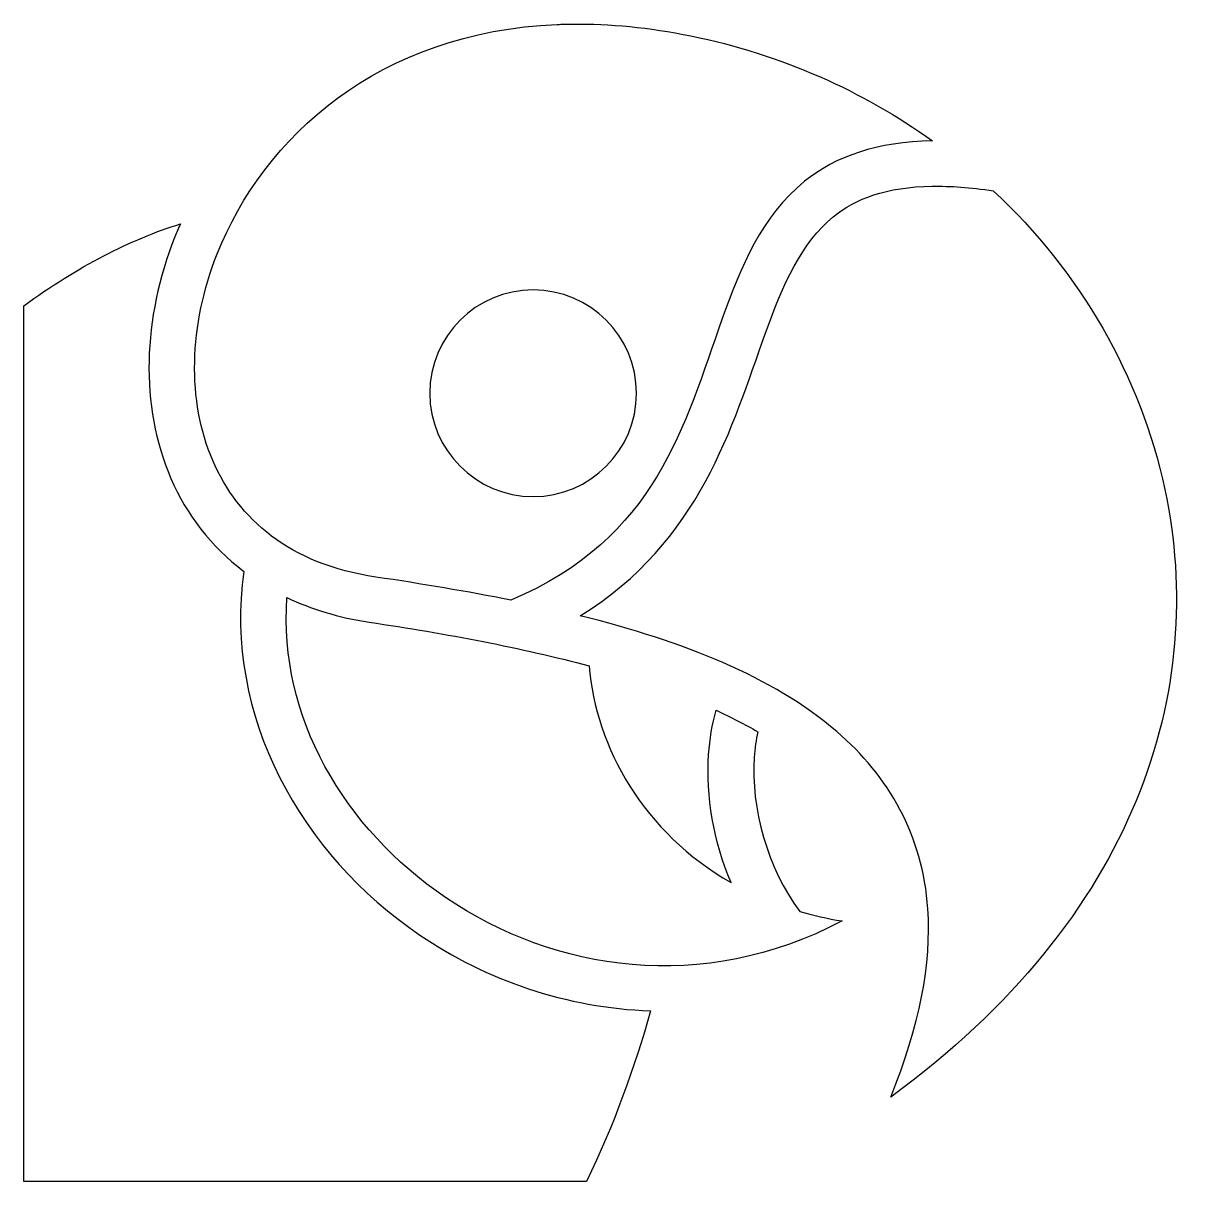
# Model space of a CAD drawing. Header units: centimetres. Extents: x -9.9 to 10.6, y -10 to 10.
import ezdxf

# ---------------------------------------------------------------- set-up
doc = ezdxf.new("R2010")
doc.units = ezdxf.units.CM
doc.header["$MEASUREMENT"] = 0
doc.layers.add('Layer 1', color=7, linetype='Continuous')

msp = doc.modelspace()

# ---------------------------------------------------------------- linework, layer by layer
at = {"layer": 'Layer 1'}
for points, knots in [([(-0.42168, 10.00039), (-0.51264, 9.99955), (-0.60266, 9.99752), (-0.69181, 9.99381), (-0.69181, 9.99381), (-3.78188, 9.86461), (-5.7682, 8.04202), (-6.57028, 6.02606), (-6.57028, 6.02606), (-7.0639, 4.78548), (-7.09013, 3.47646), (-6.64673, 2.45106), (-6.64673, 2.45106), (-6.20333, 1.42553), (-5.31751, 0.65673), (-3.82544, 0.43353), (-3.82544, 0.43353), (-3.03057, 0.3147), (-2.24827, 0.18516), (-1.49296, 0.03293), (-1.49296, 0.03293), (1.03206, 1.09345), (1.51012, 3.07577), (2.15984, 4.89026), (2.15984, 4.89026), (2.48601, 5.80117), (2.84621, 6.67974), (3.58824, 7.27929), (3.58824, 7.27929), (4.12622, 7.71404), (4.84451, 7.96292), (5.80079, 7.97772), (5.80079, 7.97772), (4.59858, 8.84111), (3.18545, 9.47654), (1.62216, 9.79486), (1.62216, 9.79486), (0.89603, 9.94274), (0.21493, 10.00671), (-0.42172, 10.00047), (-0.42172, 10.00047), (-0.42172, 10.00047), (-0.42168, 10.00039), (-0.42168, 10.00039)], [0, 0, 0, 0, 0.08333333, 0.08333333, 0.08333333, 0.08333333, 0.16666667, 0.16666667, 0.16666667, 0.16666667, 0.25, 0.25, 0.25, 0.25, 0.33333333, 0.33333333, 0.33333333, 0.33333333, 0.41666667, 0.41666667, 0.41666667, 0.41666667, 0.5, 0.5, 0.5, 0.5, 0.58333333, 0.58333333, 0.58333333, 0.58333333, 0.66666667, 0.66666667, 0.66666667, 0.66666667, 0.75, 0.75, 0.75, 0.75, 0.83333333, 0.83333333, 0.83333333, 0.83333333, 1, 1, 1, 1]), ([(5.79683, 7.19495), (4.99395, 7.1847), (4.47221, 6.97905), (4.08371, 6.66515), (4.08371, 6.66515), (3.5432, 6.22846), (3.21809, 5.5089), (2.90174, 4.62532), (2.90174, 4.62532), (2.34445, 3.06915), (1.78146, 1.03455), (-0.29257, -0.23589), (-0.29257, -0.23589), (1.47996, -0.67739), (3.03558, -1.28996), (4.14299, -2.23887), (4.14299, -2.23887), (5.04387, -3.0108), (5.63329, -4.03464), (5.72033, -5.30659), (5.72033, -5.30659), (5.78527, -6.25503), (5.58118, -7.32951), (5.07727, -8.56141), (5.07727, -8.56141), (9.3386, -5.44937), (10.55338, -1.5116), (9.81856, 1.95027), (9.81856, 1.95027), (9.40392, 3.90357), (8.35757, 5.70976), (6.8523, 7.11585), (6.8523, 7.11585), (6.45394, 7.17413), (6.10432, 7.19884), (5.79684, 7.19491), (5.79684, 7.19491), (5.79684, 7.19491), (5.79683, 7.19495), (5.79683, 7.19495)], [0, 0, 0, 0, 0.09090909, 0.09090909, 0.09090909, 0.09090909, 0.18181818, 0.18181818, 0.18181818, 0.18181818, 0.27272727, 0.27272727, 0.27272727, 0.27272727, 0.36363636, 0.36363636, 0.36363636, 0.36363636, 0.45454545, 0.45454545, 0.45454545, 0.45454545, 0.54545455, 0.54545455, 0.54545455, 0.54545455, 0.63636364, 0.63636364, 0.63636364, 0.63636364, 0.72727273, 0.72727273, 0.72727273, 0.72727273, 0.81818182, 0.81818182, 0.81818182, 0.81818182, 1, 1, 1, 1]), ([(-7.20676, 6.54388), (-8.07036, 6.27295), (-8.9779, 5.81083), (-9.91732, 5.12472), (-9.91732, 5.12472), (-9.91732, 5.12472), (-9.9174, -10.02012), (-9.9174, -10.02012), (-9.9174, -10.02012), (-9.9174, -10.02012), (-0.18187, -10.02012), (-0.18187, -10.02012), (-0.18187, -10.02012), (0.28898, -9.03769), (0.6539, -8.04906), (0.92242, -7.06963), (0.92242, -7.06963), (-0.53427, -7.02122), (-1.9186, -6.53874), (-3.06511, -5.75989), (-3.06511, -5.75989), (-5.12763, -4.35856), (-6.45908, -1.9746), (-6.11175, 0.53241), (-6.11175, 0.53241), (-6.67857, 0.96286), (-7.1008, 1.51577), (-7.37017, 2.13876), (-7.37017, 2.13876), (-7.91372, 3.39562), (-7.86143, 4.91046), (-7.30169, 6.31731), (-7.30169, 6.31731), (-7.27146, 6.3933), (-7.24012, 6.46857), (-7.20681, 6.54392), (-7.20681, 6.54392), (-7.20681, 6.54392), (-7.20676, 6.54388), (-7.20676, 6.54388)], [0, 0, 0, 0, 0.09090909, 0.09090909, 0.09090909, 0.09090909, 0.18181818, 0.18181818, 0.18181818, 0.18181818, 0.27272727, 0.27272727, 0.27272727, 0.27272727, 0.36363636, 0.36363636, 0.36363636, 0.36363636, 0.45454545, 0.45454545, 0.45454545, 0.45454545, 0.54545455, 0.54545455, 0.54545455, 0.54545455, 0.63636364, 0.63636364, 0.63636364, 0.63636364, 0.72727273, 0.72727273, 0.72727273, 0.72727273, 0.81818182, 0.81818182, 0.81818182, 0.81818182, 1, 1, 1, 1]), ([(-1.10691, 5.40011), (-0.11967, 5.40011), (0.68126, 4.60027), (0.68126, 3.61328), (0.68126, 3.61328), (0.68126, 2.62625), (-0.11968, 1.82641), (-1.10691, 1.82641), (-1.10691, 1.82641), (-2.09414, 1.82641), (-2.89378, 2.62625), (-2.89378, 3.61328), (-2.89378, 3.61328), (-2.89378, 4.60026), (-2.09415, 5.40015), (-1.10691, 5.40015), (-1.10691, 5.40015), (-1.10691, 5.40015), (-1.10691, 5.40011), (-1.10691, 5.40011)], [0, 0, 0, 0, 0.16666667, 0.16666667, 0.16666667, 0.16666667, 0.33333333, 0.33333333, 0.33333333, 0.33333333, 0.5, 0.5, 0.5, 0.5, 0.66666667, 0.66666667, 0.66666667, 0.66666667, 1, 1, 1, 1]), ([(-5.36461, 0.07906), (-5.5122, -1.98405), (-4.37864, -3.91568), (-2.62234, -5.10887), (-2.62234, -5.10887), (-0.73773, -6.3893), (1.81753, -6.79306), (4.23658, -5.51613), (4.23658, -5.51613), (3.98117, -5.47447), (3.73714, -5.41931), (3.50387, -5.35138), (3.50387, -5.35138), (2.94666, -4.60855), (2.65811, -3.55646), (2.71583, -2.68691), (2.71583, -2.68691), (2.72616, -2.53144), (2.74805, -2.38288), (2.77908, -2.24275), (2.77908, -2.24275), (2.55348, -2.11169), (2.31312, -1.98763), (2.05826, -1.87117), (2.05826, -1.87117), (1.98826, -2.11448), (1.9466, -2.3712), (1.92914, -2.63416), (1.92914, -2.63416), (1.88107, -3.3581), (2.0139, -4.13956), (2.31658, -4.85186), (2.31658, -4.85186), (0.80326, -3.98974), (-0.02012, -2.51441), (-0.13844, -1.10418), (-0.13844, -1.10418), (-1.30261, -0.7894), (-2.59776, -0.54748), (-3.94144, -0.34651), (-3.94144, -0.34651), (-4.46854, -0.26766), (-4.94335, -0.12167), (-5.36461, 0.07918), (-5.36461, 0.07918), (-5.36461, 0.07918), (-5.36461, 0.07906), (-5.36461, 0.07906)], [0, 0, 0, 0, 0.07692308, 0.07692308, 0.07692308, 0.07692308, 0.15384615, 0.15384615, 0.15384615, 0.15384615, 0.23076923, 0.23076923, 0.23076923, 0.23076923, 0.30769231, 0.30769231, 0.30769231, 0.30769231, 0.38461538, 0.38461538, 0.38461538, 0.38461538, 0.46153846, 0.46153846, 0.46153846, 0.46153846, 0.53846154, 0.53846154, 0.53846154, 0.53846154, 0.61538462, 0.61538462, 0.61538462, 0.61538462, 0.69230769, 0.69230769, 0.69230769, 0.69230769, 0.76923077, 0.76923077, 0.76923077, 0.76923077, 0.84615385, 0.84615385, 0.84615385, 0.84615385, 1, 1, 1, 1])]:
    msp.add_open_spline(points, degree=3, knots=knots, dxfattribs=at)

doc.saveas('drawing.dxf')
